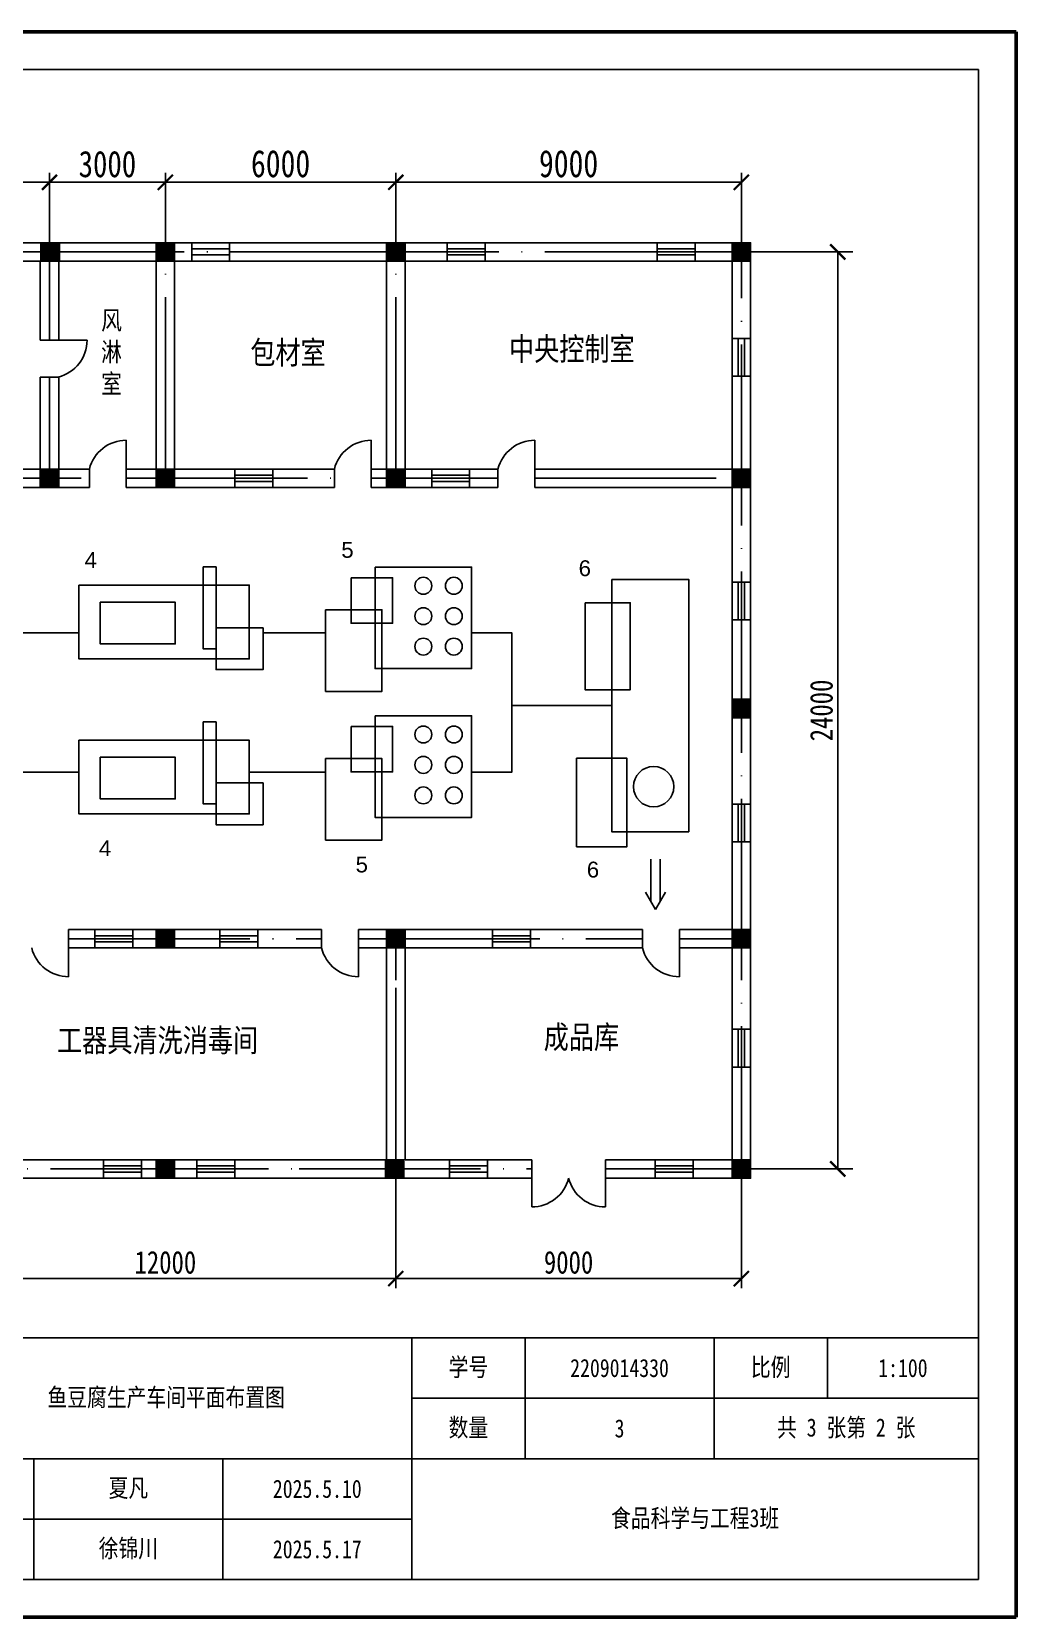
# Model space of a CAD drawing. Header units: millimetres. Extents: x 1365 to 2655, y 1344 to 1927.
# Drawn here: x 2524.7 to 2655, y 1716.6 to 1926.6 of the extents above; entities that cross this region are included whole.
import ezdxf

# ---------------------------------------------------------------- set-up
doc = ezdxf.new("R2010")
doc.units = ezdxf.units.MM
doc.linetypes.add('ACAD_ISO04W100', pattern=[30, 24, -3, 0, -3])
doc.layers.get('0').update_dxf_attribs({"color": 250})
doc.layers.get('Defpoints').update_dxf_attribs({"color": 250})
doc.layers.add('C窗户', color=250, linetype='Continuous')
doc.layers.add('Z柱子', color=250, linetype='Continuous')
doc.layers.add('宽线', color=250, linetype='Continuous', lineweight=30)
doc.styles.add('3', font='simfang.ttf', dxfattribs={"width": 0.8, "height": 3})
doc.styles.add('6', font='simfang.ttf', dxfattribs={"width": 0.8, "height": 6})
doc.styles.get("Standard").update_dxf_attribs({"font": 'arial.ttf'})
doc.styles.add('标注', font='simfang.ttf', dxfattribs={"width": 0.8})
doc.dimstyles.new('1-80', dxfattribs={"dimtxt": 7, "dimasz": 5, "dimexe": 2, "dimexo": 2, "dimtad": 1, "dimdsep": 46, "dimtxsty": '标注', "dimblk": 'ARCHTICK', "dimcen": 2.5, "dimadec": 0, "dimazin": 0, "dimtfac": 1, "dimtix": 1, "dimtmove": 0, "dimatfit": 3, "dimfxl": 10, "dimfxlon": 1, "dimarcsym": 0})
doc.dimstyles.new('ISO-25', dxfattribs={"dimtxt": 2.5, "dimasz": 2.5, "dimexe": 1.25, "dimexo": 0.625, "dimtad": 1, "dimtxsty": 'Standard', "dimcen": 2.5, "dimadec": 0, "dimazin": 0, "dimtfac": 1, "dimtmove": 0, "dimatfit": 3, "dimfxl": 1, "dimarcsym": 0})

# ---------------------------------------------------------------- blocks, each defined once
blk = doc.blocks.new('无')
at = {"layer": 'Z柱子'}
h = blk.add_hatch(color=256, dxfattribs=at)
h.dxf.hatch_style = 1
h.paths.add_polyline_path([(2.44, -2.46), (2.44, 2.34), (-2.36, 2.34), (-2.36, -2.46)])
blk.add_lwpolyline([(-2.36, 2.34), (2.44, 2.34), (2.44, -2.46), (-2.36, -2.46)], close=True, dxfattribs=at)
blk = doc.blocks.new('_ArchTick')
at = {"color": 0, "linetype": 'ByBlock', "const_width": 0.15}
blk.add_lwpolyline([(-0.5, -0.5), (0.5, 0.5)], dxfattribs=at)
blk = doc.blocks.new('*D5')
at = {"color": 0, "lineweight": -2, "transparency": 16777216}
for p, q in [((2621.34, 1897.45), (2633.34, 1897.45)), ((2631.34, 1897.45), (2631.34, 1775.99)), ((2621.34, 1775.99), (2633.34, 1775.99))]:
    blk.add_line(p, q, dxfattribs=at)
at = {"layer": 'Defpoints', "color": 0, "transparency": 16777216}
for p in [(2618.59, 1897.45), (2618.59, 1775.99), (2631.34, 1775.99)]:
    blk.add_point(p, dxfattribs=at)
at = {"color": 0, "lineweight": -2, "transparency": 16777216, "xscale": 2, "yscale": 2, "zscale": 2}
for p, rotation in [((2631.34, 1897.45), 90), ((2631.34, 1775.99), 270)]:
    blk.add_blockref('_ArchTick', p, dxfattribs=dict(at, rotation=rotation))
at = {"color": 0, "transparency": 16777216, "insert": (2629.19, 1836.72), "char_height": 3, "attachment_point": 5, "rotation": 90, "style": '标注'}
blk.add_mtext('24000', dxfattribs=at)
blk = doc.blocks.new('*U6')
blk.add_circle((0, 0), 1.12)
blk = doc.blocks.new('*U7')
at = {"color": 0, "linetype": 'ByBlock', "lineweight": -2, "transparency": 16777216}
for p in [(0, 0), (4.032, 0), (0, -4.032), (4.032, -4.032), (0, -8.064), (4.032, -8.064)]:
    blk.add_blockref('*U6', p, dxfattribs=at)
blk = doc.blocks.new('*U8')
blk.add_circle((0, 0), 1.12)
blk = doc.blocks.new('*U9')
at = {"color": 0, "linetype": 'ByBlock', "lineweight": -2, "transparency": 16777216}
for p in [(0, 0), (4.032, 0), (0, -4.032), (4.032, -4.032), (0, -8.064), (4.032, -8.064)]:
    blk.add_blockref('*U8', p, dxfattribs=at)
blk = doc.blocks.new('*D16')
at = {"color": 0, "lineweight": -2, "transparency": 16777216}
for p, q in [((2511.87, 1775.37), (2511.87, 1760.22)), ((2572.85, 1775.37), (2572.85, 1760.22)), ((2511.87, 1761.47), (2572.85, 1761.47))]:
    blk.add_line(p, q, dxfattribs=at)
at = {"layer": 'Defpoints', "color": 0, "transparency": 16777216}
for p in [(2511.87, 1775.99), (2572.85, 1775.99), (2572.85, 1761.47)]:
    blk.add_point(p, dxfattribs=at)
at = {"color": 0, "lineweight": -2, "transparency": 16777216, "xscale": 2, "yscale": 2, "zscale": 2, "rotation": 180}
blk.add_blockref('_ArchTick', (2511.87, 1761.47), dxfattribs=at)
at = {"color": 0, "lineweight": -2, "transparency": 16777216, "xscale": 2, "yscale": 2, "zscale": 2}
blk.add_blockref('_ArchTick', (2572.85, 1761.47), dxfattribs=at)
at = {"color": 0, "transparency": 16777216, "insert": (2542.36, 1763.61), "char_height": 3, "attachment_point": 5, "style": '标注'}
blk.add_mtext('12000', dxfattribs=at)
blk = doc.blocks.new('*D17')
at = {"color": 0, "lineweight": -2, "transparency": 16777216}
for p, q in [((2572.85, 1775.37), (2572.85, 1760.22)), ((2618.59, 1775.37), (2618.59, 1760.22)), ((2572.85, 1761.47), (2618.59, 1761.47))]:
    blk.add_line(p, q, dxfattribs=at)
at = {"layer": 'Defpoints', "color": 0, "transparency": 16777216}
for p in [(2572.85, 1775.99), (2618.59, 1775.99), (2618.59, 1761.47)]:
    blk.add_point(p, dxfattribs=at)
at = {"color": 0, "lineweight": -2, "transparency": 16777216, "xscale": 2, "yscale": 2, "zscale": 2, "rotation": 180}
blk.add_blockref('_ArchTick', (2572.85, 1761.47), dxfattribs=at)
at = {"color": 0, "lineweight": -2, "transparency": 16777216, "xscale": 2, "yscale": 2, "zscale": 2}
blk.add_blockref('_ArchTick', (2618.59, 1761.47), dxfattribs=at)
at = {"color": 0, "transparency": 16777216, "insert": (2595.72, 1763.61), "char_height": 3, "attachment_point": 5, "style": '标注'}
blk.add_mtext('9000', dxfattribs=at)
blk = doc.blocks.new('*D23')
at = {"color": 0, "lineweight": -2, "transparency": 16777216}
for p, q in [((2542.36, 1898.07), (2542.36, 1907.92)), ((2572.85, 1898.07), (2572.85, 1907.92)), ((2542.36, 1906.67), (2572.85, 1906.67))]:
    blk.add_line(p, q, dxfattribs=at)
at = {"layer": 'Defpoints', "color": 0, "transparency": 16777216}
for p in [(2572.85, 1906.67), (2542.36, 1897.45), (2572.85, 1897.45)]:
    blk.add_point(p, dxfattribs=at)
at = {"color": 0, "lineweight": -2, "transparency": 16777216, "xscale": 2, "yscale": 2, "zscale": 2, "rotation": 180}
blk.add_blockref('_ArchTick', (2542.36, 1906.67), dxfattribs=at)
at = {"color": 0, "lineweight": -2, "transparency": 16777216, "xscale": 2, "yscale": 2, "zscale": 2}
blk.add_blockref('_ArchTick', (2572.85, 1906.67), dxfattribs=at)
at = {"color": 0, "transparency": 16777216, "insert": (2557.61, 1909.12), "char_height": 1.5, "attachment_point": 5, "style": '标注'}
blk.add_mtext('{\\H2.4x;6000}', dxfattribs=at)
blk = doc.blocks.new('*D24')
at = {"color": 0, "lineweight": -2, "transparency": 16777216}
for p, q in [((2572.85, 1898.07), (2572.85, 1907.92)), ((2618.59, 1898.07), (2618.59, 1907.92)), ((2572.85, 1906.67), (2618.59, 1906.67))]:
    blk.add_line(p, q, dxfattribs=at)
at = {"layer": 'Defpoints', "color": 0, "transparency": 16777216}
for p in [(2618.59, 1906.67), (2572.85, 1897.45), (2618.59, 1897.45)]:
    blk.add_point(p, dxfattribs=at)
at = {"color": 0, "lineweight": -2, "transparency": 16777216, "xscale": 2, "yscale": 2, "zscale": 2, "rotation": 180}
blk.add_blockref('_ArchTick', (2572.85, 1906.67), dxfattribs=at)
at = {"color": 0, "lineweight": -2, "transparency": 16777216, "xscale": 2, "yscale": 2, "zscale": 2}
blk.add_blockref('_ArchTick', (2618.59, 1906.67), dxfattribs=at)
at = {"color": 0, "transparency": 16777216, "insert": (2595.72, 1909.12), "char_height": 1.5, "attachment_point": 5, "style": '标注'}
blk.add_mtext('{\\H2.4x;9000}', dxfattribs=at)
blk = doc.blocks.new('*T28')
at = {"color": 0, "linetype": 'ByBlock', "lineweight": -2, "transparency": 16777216}
for p, q in [((0, 0), (140, 0)), ((0, 0), (0, -32)), ((65, 0), (65, -32)), ((80, 0), (80, -16)), ((105, 0), (105, -16)), ((120, 0), (120, -8)), ((140, 0), (140, -32)), ((65, -8), (140, -8)), ((0, -16), (140, -16)), ((15, -16), (15, -32)), ((40, -16), (40, -32)), ((0, -24), (65, -24)), ((0, -32), (140, -32))]:
    blk.add_line(p, q, dxfattribs=at)
at = {"color": 0, "lineweight": -3, "transparency": 16777216, "char_height": 2.4, "attachment_point": 5, "style": '3'}
for s, insert, width in [('学号', (72.5, -4), 12.6), ('2209014330', (92.5, -4), 22.6), ('比例', (112.5, -4), 12.6), ('1:100', (130, -4), 17.6), ('鱼豆腐生产车间平面布置图', (32.5, -8), 62.6), ('数量', (72.5, -12), 12.6), ('共 3 张第 2 张', (122.5, -12), 32.6), ('3', (92.5, -12), 22.6), ('制图', (7.5, -20), 12.6), ('夏凡', (27.5, -20), 22.6), ('2025.5.10', (52.5, -20), 22.6), ('食品科学与工程3班', (102.5, -24), 72.6), ('审核', (7.5, -28), 12.6), ('徐锦川', (27.5, -28), 22.6), ('2025.5.17', (52.5, -28), 22.6)]:
    blk.add_mtext(s, dxfattribs=dict(at, insert=insert, width=width))
blk = doc.blocks.new('*D30')
at = {"color": 0, "lineweight": -2, "transparency": 16777216}
for p, q in [((2511.87, 1898.07), (2511.87, 1907.92)), ((2527.03, 1898.04), (2527.03, 1907.92)), ((2511.87, 1906.67), (2527.03, 1906.67))]:
    blk.add_line(p, q, dxfattribs=at)
at = {"layer": 'Defpoints', "color": 0, "transparency": 16777216}
for p in [(2527.03, 1906.67), (2511.87, 1897.45), (2527.03, 1897.41)]:
    blk.add_point(p, dxfattribs=at)
at = {"color": 0, "lineweight": -2, "transparency": 16777216, "xscale": 2, "yscale": 2, "zscale": 2, "rotation": 180}
blk.add_blockref('_ArchTick', (2511.87, 1906.67), dxfattribs=at)
at = {"color": 0, "lineweight": -2, "transparency": 16777216, "xscale": 2, "yscale": 2, "zscale": 2}
blk.add_blockref('_ArchTick', (2527.03, 1906.67), dxfattribs=at)
at = {"color": 0, "transparency": 16777216, "insert": (2519.45, 1909.07), "char_height": 3.5, "attachment_point": 5, "style": '标注'}
blk.add_mtext('3000', dxfattribs=at)
blk = doc.blocks.new('*D31')
at = {"color": 0, "lineweight": -2, "transparency": 16777216}
for p, q in [((2527.03, 1898.04), (2527.03, 1907.92)), ((2542.36, 1898.04), (2542.36, 1907.92)), ((2527.03, 1906.67), (2542.36, 1906.67))]:
    blk.add_line(p, q, dxfattribs=at)
at = {"layer": 'Defpoints', "color": 0, "transparency": 16777216}
for p in [(2542.36, 1906.67), (2527.03, 1897.41), (2542.36, 1897.41)]:
    blk.add_point(p, dxfattribs=at)
at = {"color": 0, "lineweight": -2, "transparency": 16777216, "xscale": 2, "yscale": 2, "zscale": 2, "rotation": 180}
blk.add_blockref('_ArchTick', (2527.03, 1906.67), dxfattribs=at)
at = {"color": 0, "lineweight": -2, "transparency": 16777216, "xscale": 2, "yscale": 2, "zscale": 2}
blk.add_blockref('_ArchTick', (2542.36, 1906.67), dxfattribs=at)
at = {"color": 0, "transparency": 16777216, "insert": (2534.69, 1909.07), "char_height": 3.5, "attachment_point": 5, "style": '标注'}
blk.add_mtext('3000', dxfattribs=at)

msp = doc.modelspace()

# ---------------------------------------------------------------- linework, layer by layer
at = {"color": 0, "lineweight": 50}
for p, q in [((2654.966, 1926.615), (2357.966, 1926.615)), ((2654.966, 1716.615), (2654.966, 1926.615)), ((2357.966, 1716.615), (2654.966, 1716.615))]:
    msp.add_line(p, q, dxfattribs=at)
at = {"color": 0, "linetype": 'ACAD_ISO04W100'}
for p, q in [((2618.592, 1770.91), (2618.592, 1902.531)), ((2430.567, 1897.449), (2562.487, 1897.449)), ((2527.026, 1885.761), (2527.026, 1897.413)), ((2527.026, 1885.761), (2527.026, 1897.413)), ((2542.362, 1867.468), (2542.362, 1897.449)), ((2542.362, 1867.468), (2542.362, 1897.449)), ((2562.487, 1897.449), (2600.602, 1897.449)), ((2572.854, 1867.468), (2572.854, 1897.449)), ((2572.854, 1867.468), (2572.854, 1897.449)), ((2600.602, 1897.449), (2623.674, 1897.449)), ((2527.026, 1877.779), (2527.026, 1880.881)), ((2527.026, 1867.506), (2527.026, 1880.881)), ((2477.106, 1867.468), (2532.3, 1867.468)), ((2477.106, 1867.468), (2532.3, 1867.468)), ((2537.178, 1867.468), (2564.723, 1867.468)), ((2537.178, 1867.468), (2564.723, 1867.468)), ((2569.601, 1867.468), (2586.374, 1867.468)), ((2569.601, 1867.468), (2586.374, 1867.468)), ((2591.252, 1867.468), (2618.592, 1867.468)), ((2591.252, 1867.468), (2618.592, 1867.468)), ((2529.555, 1806.484), (2563.026, 1806.484)), ((2529.555, 1806.484), (2563.026, 1806.484)), ((2542.362, 1805.264), (2542.362, 1806.484)), ((2542.362, 1805.264), (2542.362, 1806.484)), ((2567.905, 1806.484), (2605.503, 1806.484)), ((2567.905, 1806.484), (2605.503, 1806.484)), ((2572.854, 1775.992), (2572.854, 1807.704)), ((2572.854, 1770.91), (2572.854, 1807.704)), ((2610.382, 1806.484), (2618.592, 1806.484)), ((2610.382, 1806.484), (2618.592, 1806.484)), ((2542.362, 1775.992), (2542.362, 1777.212)), ((2436.869, 1775.992), (2531.995, 1775.992)), ((2436.869, 1775.992), (2531.995, 1775.992)), ((2436.869, 1775.992), (2531.995, 1775.992)), ((2531.995, 1775.992), (2560.047, 1775.992)), ((2531.995, 1775.992), (2560.047, 1775.992)), ((2531.995, 1775.992), (2560.047, 1775.992)), ((2560.047, 1775.992), (2590.844, 1775.992)), ((2560.047, 1775.992), (2590.844, 1775.992)), ((2560.047, 1775.992), (2590.844, 1775.992)), ((2600.602, 1775.992), (2618.592, 1775.992)), ((2600.602, 1775.992), (2618.592, 1775.992)), ((2600.602, 1775.992), (2623.674, 1775.992))]:
    msp.add_line(p, q, dxfattribs=at)
at = {"color": 0}
for p, q in [((2434.43, 1898.669), (2562.487, 1898.669)), ((2562.487, 1898.669), (2600.602, 1898.669)), ((2600.602, 1898.669), (2619.812, 1898.669)), ((2619.812, 1898.669), (2619.812, 1774.772)), ((2513.09, 1896.23), (2525.896, 1896.23)), ((2525.807, 1896.23), (2525.807, 1893.79)), ((2528.246, 1896.23), (2528.246, 1893.79)), ((2528.336, 1896.23), (2541.142, 1896.23)), ((2541.142, 1896.23), (2541.142, 1868.688)), ((2543.582, 1896.23), (2562.487, 1896.23)), ((2543.582, 1896.23), (2543.582, 1868.688)), ((2562.487, 1896.23), (2571.634, 1896.23)), ((2571.634, 1896.23), (2571.634, 1868.688)), ((2574.074, 1896.23), (2600.602, 1896.23)), ((2574.074, 1896.23), (2574.074, 1868.688)), ((2600.602, 1896.23), (2617.372, 1896.23)), ((2617.372, 1896.23), (2617.372, 1868.688)), ((2525.807, 1893.79), (2525.807, 1885.762)), ((2528.246, 1893.79), (2528.246, 1885.761)), ((2525.807, 1885.762), (2528.189, 1885.76)), ((2525.807, 1885.762), (2528.189, 1885.76)), ((2526.97, 1885.761), (2531.999, 1885.761)), ((2525.807, 1880.881), (2525.807, 1872.9)), ((2525.807, 1880.881), (2528.189, 1880.881)), ((2528.246, 1880.897), (2528.246, 1872.9)), ((2525.807, 1872.9), (2525.807, 1868.688)), ((2528.246, 1872.9), (2528.246, 1868.688)), ((2537.178, 1867.468), (2537.178, 1872.497)), ((2569.601, 1867.468), (2569.601, 1872.497)), ((2591.252, 1867.468), (2591.252, 1872.497)), ((2513.09, 1868.688), (2525.896, 1868.688)), ((2525.896, 1868.688), (2532.3, 1868.688)), ((2532.3, 1868.688), (2532.3, 1866.248)), ((2537.178, 1868.688), (2541.142, 1868.688)), ((2537.178, 1868.688), (2537.178, 1866.248)), ((2543.582, 1868.688), (2564.723, 1868.688)), ((2564.723, 1868.688), (2564.723, 1866.248)), ((2569.601, 1868.688), (2571.634, 1868.688)), ((2569.601, 1868.688), (2569.601, 1866.248)), ((2574.074, 1868.688), (2586.374, 1868.688)), ((2586.374, 1868.688), (2586.374, 1866.248)), ((2591.252, 1868.688), (2617.372, 1868.688)), ((2591.252, 1868.688), (2591.252, 1866.248)), ((2477.106, 1866.248), (2532.3, 1866.248)), ((2537.178, 1866.248), (2564.723, 1866.248)), ((2569.601, 1866.248), (2586.374, 1866.248)), ((2591.252, 1866.248), (2617.372, 1866.248)), ((2617.372, 1866.248), (2617.372, 1838.196)), ((2588.224, 1837.388), (2601.439, 1837.388)), ((2617.372, 1835.756), (2617.372, 1807.704)), ((2605.885, 1812.642), (2607.215, 1810.339)), ((2608.545, 1812.642), (2607.215, 1810.339)), ((2529.555, 1807.704), (2563.026, 1807.704)), ((2529.555, 1805.264), (2529.555, 1807.704)), ((2529.555, 1806.484), (2529.555, 1801.455)), ((2563.026, 1805.264), (2563.026, 1807.704)), ((2567.905, 1807.704), (2571.634, 1807.704)), ((2567.905, 1805.264), (2567.905, 1807.704)), ((2567.905, 1806.484), (2567.905, 1801.455)), ((2574.074, 1807.704), (2605.503, 1807.704)), ((2605.503, 1805.264), (2605.503, 1807.704)), ((2610.382, 1807.704), (2617.372, 1807.704)), ((2610.382, 1805.264), (2610.382, 1807.704)), ((2610.382, 1806.484), (2610.382, 1801.455)), ((2529.555, 1805.264), (2541.142, 1805.264)), ((2543.582, 1805.264), (2563.026, 1805.264)), ((2567.905, 1805.264), (2571.634, 1805.264)), ((2571.634, 1777.212), (2571.634, 1805.264)), ((2574.074, 1805.264), (2605.503, 1805.264)), ((2574.074, 1777.212), (2574.074, 1805.264)), ((2610.382, 1805.264), (2617.372, 1805.264)), ((2617.372, 1805.264), (2617.372, 1777.212)), ((2531.995, 1777.212), (2513.09, 1777.212)), ((2541.142, 1777.212), (2531.995, 1777.212)), ((2560.047, 1777.212), (2543.582, 1777.212)), ((2571.634, 1777.212), (2560.047, 1777.212)), ((2590.844, 1777.212), (2574.074, 1777.212)), ((2590.844, 1774.772), (2590.844, 1777.212)), ((2617.372, 1777.212), (2600.602, 1777.212)), ((2600.602, 1774.772), (2600.602, 1777.212)), ((2531.995, 1774.772), (2493.88, 1774.772)), ((2560.047, 1774.772), (2531.995, 1774.772)), ((2590.844, 1774.772), (2560.047, 1774.772)), ((2590.844, 1775.992), (2590.844, 1770.963)), ((2600.602, 1775.992), (2600.602, 1770.963)), ((2619.812, 1774.772), (2600.602, 1774.772))]:
    msp.add_line(p, q, dxfattribs=at)
for p, q in [((2545.843, 1898.669), (2545.843, 1897.449)), ((2545.843, 1898.669), (2550.851, 1898.669)), ((2550.851, 1898.669), (2550.851, 1897.449)), ((2579.662, 1898.669), (2579.662, 1897.449)), ((2579.662, 1898.669), (2584.669, 1898.669)), ((2584.669, 1898.669), (2584.669, 1897.449)), ((2607.455, 1898.669), (2607.455, 1897.449)), ((2607.455, 1898.669), (2612.462, 1898.669)), ((2612.462, 1898.669), (2612.462, 1897.449)), ((2545.843, 1897.856), (2550.851, 1897.856)), ((2545.843, 1896.23), (2545.843, 1897.449)), ((2545.843, 1897.043), (2550.851, 1897.043)), ((2550.851, 1896.23), (2550.851, 1897.449)), ((2579.662, 1897.856), (2584.669, 1897.856)), ((2579.662, 1896.23), (2579.662, 1897.449)), ((2579.662, 1897.043), (2584.669, 1897.043)), ((2584.669, 1896.23), (2584.669, 1897.449)), ((2607.455, 1897.856), (2612.462, 1897.856)), ((2607.455, 1896.23), (2607.455, 1897.449)), ((2607.455, 1897.043), (2612.462, 1897.043)), ((2612.462, 1896.23), (2612.462, 1897.449)), ((2545.843, 1896.23), (2550.851, 1896.23)), ((2579.662, 1896.23), (2584.669, 1896.23)), ((2607.455, 1896.23), (2612.462, 1896.23)), ((2617.372, 1885.995), (2618.592, 1885.995)), ((2617.372, 1885.995), (2617.372, 1880.988)), ((2618.185, 1885.995), (2618.185, 1880.988)), ((2619.812, 1885.995), (2618.592, 1885.995)), ((2618.999, 1885.995), (2618.999, 1880.988)), ((2619.812, 1885.995), (2619.812, 1880.988)), ((2617.372, 1880.988), (2618.592, 1880.988)), ((2619.812, 1880.988), (2618.592, 1880.988)), ((2551.571, 1868.688), (2551.571, 1867.468)), ((2551.571, 1868.688), (2556.579, 1868.688)), ((2551.571, 1867.875), (2556.579, 1867.875)), ((2551.571, 1866.248), (2551.571, 1867.468)), ((2551.571, 1867.061), (2556.579, 1867.061)), ((2556.579, 1868.688), (2556.579, 1867.468)), ((2556.579, 1866.248), (2556.579, 1867.468)), ((2577.604, 1868.688), (2577.604, 1867.468)), ((2577.604, 1868.688), (2582.611, 1868.688)), ((2577.604, 1867.875), (2582.611, 1867.875)), ((2577.604, 1866.248), (2577.604, 1867.468)), ((2577.604, 1867.061), (2582.611, 1867.061)), ((2582.611, 1868.688), (2582.611, 1867.468)), ((2582.611, 1866.248), (2582.611, 1867.468)), ((2551.571, 1866.248), (2556.579, 1866.248)), ((2577.604, 1866.248), (2582.611, 1866.248)), ((2617.372, 1853.728), (2618.592, 1853.728)), ((2617.372, 1853.728), (2617.372, 1848.72)), ((2618.185, 1853.728), (2618.185, 1848.72)), ((2619.812, 1853.728), (2618.592, 1853.728)), ((2618.999, 1853.728), (2618.999, 1848.72)), ((2619.812, 1853.728), (2619.812, 1848.72)), ((2617.372, 1848.72), (2618.592, 1848.72)), ((2619.812, 1848.72), (2618.592, 1848.72)), ((2617.372, 1824.328), (2618.592, 1824.328)), ((2617.372, 1824.328), (2617.372, 1819.321)), ((2618.185, 1824.328), (2618.185, 1819.321)), ((2619.812, 1824.328), (2618.592, 1824.328)), ((2618.999, 1824.328), (2618.999, 1819.321)), ((2619.812, 1824.328), (2619.812, 1819.321)), ((2617.372, 1819.321), (2618.592, 1819.321)), ((2619.812, 1819.321), (2618.592, 1819.321)), ((2606.585, 1817.034), (2606.585, 1811.43)), ((2607.845, 1817.034), (2607.845, 1811.43)), ((2533.045, 1807.704), (2533.045, 1806.484)), ((2533.045, 1807.704), (2538.052, 1807.704)), ((2533.045, 1806.891), (2538.052, 1806.891)), ((2533.045, 1805.264), (2533.045, 1806.484)), ((2533.045, 1806.077), (2538.052, 1806.077)), ((2538.052, 1807.704), (2538.052, 1806.484)), ((2538.052, 1805.264), (2538.052, 1806.484)), ((2549.575, 1807.704), (2549.575, 1806.484)), ((2549.575, 1807.704), (2554.582, 1807.704)), ((2549.575, 1806.891), (2554.582, 1806.891)), ((2549.575, 1805.264), (2549.575, 1806.484)), ((2549.575, 1806.077), (2554.582, 1806.077)), ((2554.582, 1807.704), (2554.582, 1806.484)), ((2554.582, 1805.264), (2554.582, 1806.484)), ((2585.654, 1807.704), (2585.654, 1806.484)), ((2585.654, 1807.704), (2590.661, 1807.704)), ((2585.654, 1806.891), (2590.661, 1806.891)), ((2585.654, 1805.264), (2585.654, 1806.484)), ((2585.654, 1806.077), (2590.661, 1806.077)), ((2590.661, 1807.704), (2590.661, 1806.484)), ((2590.661, 1805.264), (2590.661, 1806.484)), ((2533.045, 1805.264), (2538.052, 1805.264)), ((2549.575, 1805.264), (2554.582, 1805.264)), ((2585.654, 1805.264), (2590.661, 1805.264)), ((2617.372, 1794.499), (2618.592, 1794.499)), ((2617.372, 1794.499), (2617.372, 1789.491)), ((2618.185, 1794.499), (2618.185, 1789.491)), ((2619.812, 1794.499), (2618.592, 1794.499)), ((2618.999, 1794.499), (2618.999, 1789.491)), ((2619.812, 1794.499), (2619.812, 1789.491)), ((2617.372, 1789.491), (2618.592, 1789.491)), ((2619.812, 1789.491), (2618.592, 1789.491)), ((2579.967, 1777.212), (2579.967, 1775.992)), ((2579.967, 1777.212), (2584.974, 1777.212)), ((2584.974, 1777.212), (2584.974, 1775.992)), ((2607.198, 1777.212), (2607.198, 1775.992)), ((2607.198, 1777.212), (2612.205, 1777.212)), ((2612.205, 1777.212), (2612.205, 1775.992)), ((2579.967, 1776.399), (2584.974, 1776.399)), ((2579.967, 1774.772), (2579.967, 1775.992)), ((2579.967, 1775.585), (2584.974, 1775.585)), ((2579.967, 1774.772), (2584.974, 1774.772)), ((2584.974, 1774.772), (2584.974, 1775.992)), ((2607.198, 1776.399), (2612.205, 1776.399)), ((2607.198, 1774.772), (2607.198, 1775.992)), ((2607.198, 1775.585), (2612.205, 1775.585)), ((2607.198, 1774.772), (2612.205, 1774.772)), ((2612.205, 1774.772), (2612.205, 1775.992))]:
    msp.add_line(p, q)
for points in [[(2547.362, 1855.735), (2549.063, 1855.735), (2549.063, 1844.897), (2547.362, 1844.897)], [(2566.932, 1854.301), (2572.425, 1854.301), (2572.425, 1848.28), (2566.932, 1848.28)], [(2570.122, 1855.717), (2582.879, 1855.717), (2582.879, 1842.259), (2570.122, 1842.259)], [(2530.919, 1853.327), (2553.457, 1853.327), (2553.457, 1843.551), (2530.919, 1843.551)], [(2601.439, 1854.079), (2611.628, 1854.079), (2611.628, 1820.654), (2601.439, 1820.654)], [(2533.754, 1851.06), (2543.677, 1851.06), (2543.677, 1845.535), (2533.754, 1845.535)], [(2597.896, 1850.98), (2603.876, 1850.98), (2603.876, 1839.47), (2597.896, 1839.47)], [(2563.566, 1850.051), (2571.008, 1850.051), (2571.008, 1839.248), (2563.566, 1839.248)], [(2549.063, 1847.66), (2555.3, 1847.66), (2555.3, 1842.135), (2549.063, 1842.135)], [(2570.122, 1836.016), (2582.879, 1836.016), (2582.879, 1822.558), (2570.122, 1822.558)], [(2547.362, 1835.193), (2549.063, 1835.193), (2549.063, 1824.355), (2547.362, 1824.355)], [(2566.932, 1834.6), (2572.425, 1834.6), (2572.425, 1828.579), (2566.932, 1828.579)], [(2530.919, 1832.784), (2553.457, 1832.784), (2553.457, 1823.009), (2530.919, 1823.009)], [(2533.754, 1830.518), (2543.677, 1830.518), (2543.677, 1824.993), (2533.754, 1824.993)], [(2563.566, 1830.349), (2571.008, 1830.349), (2571.008, 1819.547), (2563.566, 1819.547)], [(2596.788, 1830.394), (2603.433, 1830.394), (2603.433, 1818.662), (2596.788, 1818.662)], [(2549.063, 1827.118), (2555.3, 1827.118), (2555.3, 1821.592), (2549.063, 1821.592)]]:
    msp.add_lwpolyline(points, close=True, dxfattribs=at)
for points in [[(2519.333, 1846.997), (2530.919, 1846.997)], [(2555.3, 1846.997), (2563.566, 1846.997)], [(2582.879, 1846.997), (2588.224, 1846.997), (2588.224, 1828.568), (2582.879, 1828.568)], [(2530.919, 1828.568), (2518.625, 1828.568)], [(2563.566, 1828.568), (2553.457, 1828.568)]]:
    msp.add_lwpolyline(points, dxfattribs=at)
msp.add_circle((2606.976, 1826.631), 2.675, dxfattribs=at)
for centre, start, end in [((2526.97, 1885.761), 284.03624, 0), ((2537.178, 1867.468), 90, 165.96376), ((2569.601, 1867.468), 90, 165.96376), ((2591.252, 1867.468), 90, 165.96376), ((2529.555, 1806.484), 194.03624, 270), ((2567.905, 1806.484), 194.03624, 270), ((2610.382, 1806.484), 194.03624, 270), ((2590.844, 1775.992), 270, 345.96376), ((2600.602, 1775.992), 194.03624, 270)]:
    msp.add_arc(centre, 5.029, start, end, dxfattribs=at)
at = {"layer": 'C窗户'}
for p, q in [((2534.176, 1777.212), (2534.176, 1775.992)), ((2534.176, 1777.212), (2539.183, 1777.212)), ((2539.183, 1777.212), (2539.183, 1775.992)), ((2546.537, 1777.212), (2546.537, 1775.992)), ((2546.537, 1777.212), (2551.544, 1777.212)), ((2551.544, 1777.212), (2551.544, 1775.992)), ((2534.176, 1776.399), (2539.183, 1776.399)), ((2534.176, 1774.772), (2534.176, 1775.992)), ((2534.176, 1775.585), (2539.183, 1775.585)), ((2534.176, 1774.772), (2539.183, 1774.772)), ((2539.183, 1774.772), (2539.183, 1775.992)), ((2546.537, 1776.399), (2551.544, 1776.399)), ((2546.537, 1774.772), (2546.537, 1775.992)), ((2546.537, 1775.585), (2551.544, 1775.585)), ((2546.537, 1774.772), (2551.544, 1774.772)), ((2551.544, 1774.772), (2551.544, 1775.992))]:
    msp.add_line(p, q, dxfattribs=at)
at = {"layer": '宽线', "color": 0, "lineweight": -3}
for p, q in [((2649.966, 1921.615), (2382.966, 1921.615)), ((2649.966, 1721.615), (2649.966, 1921.615)), ((2382.966, 1721.615), (2649.966, 1721.615))]:
    msp.add_line(p, q, dxfattribs=at)

# ---------------------------------------------------------------- block references
at = {"color": 0, "xscale": 0.5082, "yscale": 0.5082, "zscale": 0.5082}
for p in [(2527.096, 1897.48), (2542.342, 1897.48), (2572.834, 1897.48), (2618.572, 1897.48), (2527.006, 1867.498), (2542.342, 1867.498), (2572.834, 1867.498), (2618.572, 1867.498), (2618.572, 1837.006), (2542.342, 1806.514), (2572.834, 1806.514), (2618.572, 1806.514), (2542.342, 1776.022), (2572.685, 1776.022), (2618.572, 1776.022)]:
    msp.add_blockref('无', p, dxfattribs=at)
at = {"color": 0}
for name, p in [('*U7', (2576.5, 1853.238)), ('*U9', (2576.5, 1833.537))]:
    msp.add_blockref(name, p, dxfattribs=at)
msp.add_blockref('*T28', (2509.966, 1753.615))

# ---------------------------------------------------------------- texts
at = {"color": 0, "attachment_point": 1}
for s, width, gutter_width, insert, char_height, style in [('风\\P淋\\P室', 3.75534, 12.5, (2533.856, 1889.665), 2.52, '6'), ('\\pi3.7267;包材室', 17.44778, 17.5, (2549.872, 1885.645), 3.0492, '标注'), ('\\pi3.1859;中央控制室', 23.18255, 17.5, (2584.656, 1886.135), 3.0492, '标注'), ('工器具清洗消毒间', 96.29407, 17.5, (2528.016, 1794.557), 3.0492, '标注'), ('\\pi2.3072;成品库', 14.67856, 17.5, (2590.115, 1794.984), 3.0492, '标注')]:
    msp.add_mtext_dynamic_manual_height_columns(s, width=width, gutter_width=gutter_width, heights=[0], dxfattribs=dict(at, insert=insert, char_height=char_height, style=style))
at = {"color": 0, "char_height": 2.1, "attachment_point": 1}
for s, insert in [('5', (2565.646, 1859.041)), ('4', (2531.667, 1857.688)), ('6', (2597.052, 1856.606)), ('4', (2533.562, 1819.534)), ('5', (2567.541, 1817.37)), ('6', (2598.135, 1816.693))]:
    msp.add_mtext_dynamic_manual_height_columns(s, width=4.00986, gutter_width=12.5, heights=[0], dxfattribs=dict(at, insert=insert))

# ---------------------------------------------------------------- dimensions: what is measured, and where the dimension line sits
at = {"color": 0}
for base, p1, p2, text, override, picture, middle in [((2527.026, 1906.675), (2511.87, 1897.449), (2527.026, 1897.413), '3000', {"dimtxt": 3.5, "dimasz": 2, "dimtxsty": '标注', "dimblk1": 'ArchTick', "dimblk2": 'ArchTick', "dimsah": 1, "dimtmove": 1}, '*D30', (2519.448, 1909.07)), ((2542.362, 1906.675), (2527.026, 1897.413), (2542.362, 1897.413), '3000', {"dimtxt": 3.5, "dimasz": 2, "dimtxsty": '标注', "dimblk1": 'ArchTick', "dimblk2": 'ArchTick', "dimsah": 1, "dimtmove": 1}, '*D31', (2534.694, 1909.07)), ((2572.854, 1906.675), (2542.362, 1897.449), (2572.854, 1897.449), '{\\H2.4x;6000}', {"dimtxt": 1.5, "dimasz": 2, "dimgap": 0.625, "dimtxsty": '标注', "dimblk1": 'ArchTick', "dimblk2": 'ArchTick', "dimsah": 1, "dimtmove": 1}, '*D23', (2557.608, 1909.12)), ((2618.592, 1906.675), (2572.854, 1897.449), (2618.592, 1897.449), '{\\H2.4x;9000}', {"dimtxt": 1.5, "dimasz": 2, "dimgap": 0.625, "dimtxsty": '标注', "dimblk1": 'ArchTick', "dimblk2": 'ArchTick', "dimsah": 1, "dimtmove": 1}, '*D24', (2595.723, 1909.12)), ((2572.854, 1761.467), (2511.87, 1775.992), (2572.854, 1775.992), '12000', {"dimtxt": 3, "dimasz": 2, "dimtxsty": '标注', "dimblk1": 'ArchTick', "dimblk2": 'ArchTick', "dimsah": 1, "dimtmove": 1}, '*D16', (2542.362, 1763.609)), ((2618.592, 1761.467), (2572.854, 1775.992), (2618.592, 1775.992), '9000', {"dimtxt": 3, "dimasz": 2, "dimtxsty": '标注', "dimblk1": 'ArchTick', "dimblk2": 'ArchTick', "dimsah": 1, "dimtmove": 1}, '*D17', (2595.723, 1763.609))]:
    dim = msp.add_linear_dim(base=base, p1=p1, p2=p2, text=text, dimstyle='ISO-25', override=override, dxfattribs=at)
    dim.commit()
    dim.dimension.update_dxf_attribs({"geometry": picture, "text_midpoint": middle})
dim = msp.add_linear_dim(base=(2631.335, 1775.992), p1=(2618.592, 1897.449), p2=(2618.592, 1775.992), angle=90, text='24000', dimstyle='1-80', override={"dimtxt": 3, "dimasz": 2}, dxfattribs=at)
dim.commit()
dim.dimension.update_dxf_attribs({"geometry": '*D5', "text_midpoint": (2631.335, 1836.721), "dimtype": 160})

doc.saveas('drawing.dxf')
